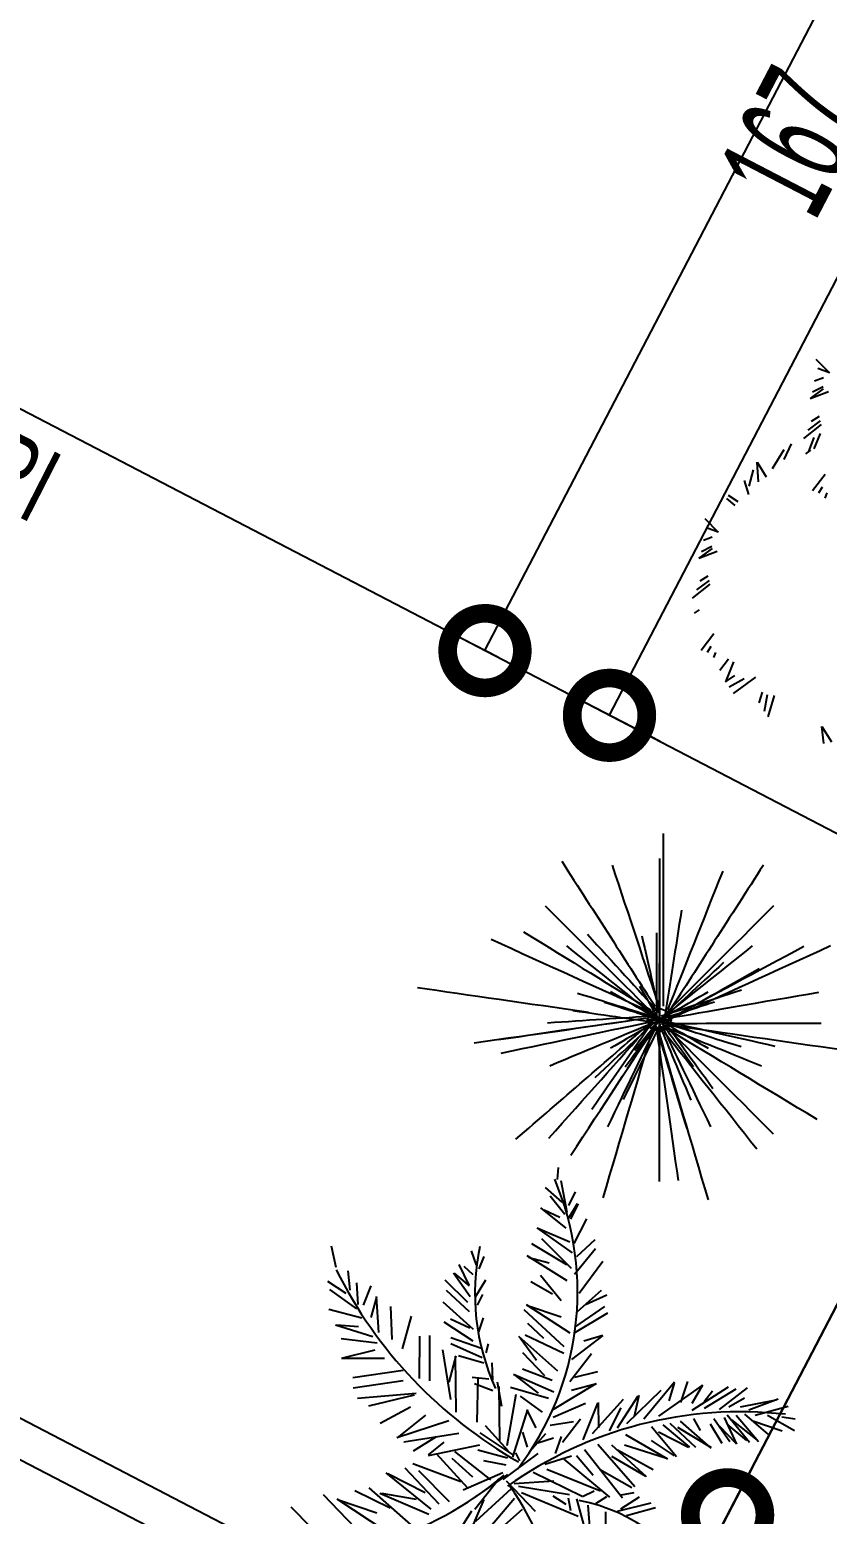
# Model space of a CAD drawing. Extents: x 3907.4 to 3911.57, y -3054.42 to -3053.7.
# Drawn here: x 3907.59683 to 3907.61819, y -3053.99474 to -3053.95494 of the extents above; entities that cross this region are included whole.
import ezdxf

# ---------------------------------------------------------------- set-up
doc = ezdxf.new("R2010")
doc.units = 0
doc.header["$LTSCALE"] = 2
doc.header["$MEASUREMENT"] = 0
doc.linetypes.add('ACAD_ISO03W100', pattern=[30, 12, -18])
doc.layers.get('0').update_dxf_attribs({"linetype": 'CONTINUOUS'})
for name, color, linetype in [('ARAZİ', 7, 'CONTINUOUS'), ('AĞAÇ', 9, 'CONTINUOUS'), ('OLÇÜ', 6, 'CONTINUOUS'), ('TEXT', 11, 'CONTINUOUS'), ('YAKLASMA', 6, 'CONTINUOUS'), ('ÖLÇÜ İZİ', 9, 'CONTINUOUS')]:
    doc.layers.add(name, color=color, linetype=linetype)
doc.styles.add('MAHAL', font='stylu.ttf', dxfattribs={"width": 0.7, "height": 20})
doc.styles.add('ÖLÇÜ', font='stylu.ttf', dxfattribs={"width": 0.5})

msp = doc.modelspace()

# ---------------------------------------------------------------- linework, layer by layer
at = {"color": 0, "linetype": 'ByBlock', "const_width": 0.002}
for points in [[(3907.609137036415, -3053.971361436361, 1), (3907.608906308958, -3053.971805018192, 1)], [(3907.61247239283, -3053.973096309721, 1), (3907.612241665373, -3053.973539891552, 1)], [(3907.615741470053, -3053.994868321954, 1), (3907.615297888222, -3053.994637594498, 1)]]:
    msp.add_lwpolyline(points, format="xyb", close=True, dxfattribs=at)
at = {"layer": 'ARAZİ'}
msp.add_line((3907.510904481319, -3053.947600437074), (3907.612546435779, -3054.000469125491), dxfattribs=at)
at = {"layer": 'ARAZİ', "color": 7}
msp.add_line((3907.739140695352, -3054.067443851288), (3907.510184273352, -3053.948353011288), dxfattribs=at)
at = {"layer": 'ARAZİ', "color": 2}
msp.add_line((3907.612084980866, -3054.001356289154), (3907.621775534034, -3053.982725852248), dxfattribs=at)
at = {"layer": 'AĞAÇ'}
for p, q in [((3907.617887190832, -3053.963767994279), (3907.618247384487, -3053.964132595398)), ((3907.618247384487, -3053.964132595398), (3907.617935242445, -3053.964015985083)), ((3907.618082315079, -3053.964514592062), (3907.617797480597, -3053.964656937133)), ((3907.61808609412, -3053.964267600601), (3907.617851665813, -3053.964357853819)), ((3907.618084217661, -3053.964568639952), (3907.617730103877, -3053.964826909545)), ((3907.617730103877, -3053.964826909545), (3907.618219736199, -3053.964636618331)), ((3907.617969873079, -3053.965306691077), (3907.617756959457, -3053.965439995479)), ((3907.618027257556, -3053.965523116276), (3907.61755271932, -3053.965896566282)), ((3907.61800384029, -3053.965426017201), (3907.617670263162, -3053.965674023671)), ((3907.617039884729, -3053.966461613075), (3907.617234584605, -3053.966037309335)), ((3907.617693688028, -3053.966243678857), (3907.61783866723, -3053.965871722206)), ((3907.617836105269, -3053.966172506321), (3907.618010714938, -3053.965758242594)), ((3907.616309823828, -3053.966526954763), (3907.616557230709, -3053.966920421342)), ((3907.616344556138, -3053.96705420409), (3907.616309823828, -3053.966526954763)), ((3907.61672663686, -3053.966700057878), (3907.617032667376, -3053.966192617676)), ((3907.617736528522, -3053.966213013812), (3907.617605107675, -3053.966306190287)), ((3907.616100348518, -3053.967176246025), (3907.616212131139, -3053.966738979016)), ((3907.618135026131, -3053.966858574256), (3907.617796691934, -3053.967300257876)), ((3907.616085812135, -3053.967401711893), (3907.615972467659, -3053.967021952692)), ((3907.618051656896, -3053.967199741534), (3907.617952986179, -3053.967358451478)), ((3907.615722604539, -3053.967692025438), (3907.615501049085, -3053.967503243244)), ((3907.615802641183, -3053.967597626508), (3907.615540219815, -3053.967428669105)), ((3907.618179537755, -3053.967354034866), (3907.618121254848, -3053.967491963327)), ((3907.614907064425, -3053.968045187972), (3907.615267258079, -3053.96840978909)), ((3907.615267258079, -3053.96840978909), (3907.614955116037, -3053.968293178776)), ((3907.615104091253, -3053.968845833645), (3907.61474997747, -3053.969104103238)), ((3907.61474997747, -3053.969104103238), (3907.615239609791, -3053.968913812024)), ((3907.615102188672, -3053.968791785755), (3907.614817354189, -3053.968934130826)), ((3907.615105967712, -3053.968544794294), (3907.614871539405, -3053.968635047512)), ((3907.615023713883, -3053.969703210894), (3907.614690136755, -3053.969951217363)), ((3907.614989746672, -3053.969583884769), (3907.614776833049, -3053.969717189172)), ((3907.615047131148, -3053.969800309968), (3907.614572592912, -3053.970173759975)), ((3907.614756402114, -3053.970490207505), (3907.614624981267, -3053.970583383979)), ((3907.615154899723, -3053.971135767948), (3907.614816565526, -3053.971577451568)), ((3907.615071530488, -3053.971476935226), (3907.614972859772, -3053.97163564517)), ((3907.615199411347, -3053.971631228559), (3907.61514112844, -3053.971769157019)), ((3907.615544064467, -3053.971812893997), (3907.615315397381, -3053.972117871612)), ((3907.615680268507, -3053.971881127611), (3907.615467912587, -3053.972423056674)), ((3907.615467912587, -3053.972423056674), (3907.615710456677, -3053.972247445196)), ((3907.615960664571, -3053.972340606006), (3907.615564260395, -3053.972565609192)), ((3907.61626846987, -3053.97229558312), (3907.615672051048, -3053.972729942538)), ((3907.616444402341, -3053.972697867257), (3907.616359369576, -3053.972985464991)), ((3907.616580159931, -3053.972766323982), (3907.61649946391, -3053.973215554917)), ((3907.616766084644, -3053.972782210508), (3907.616596258168, -3053.973357884324)), ((3907.618045941279, -3053.973613821671), (3907.618305030056, -3053.974029547423)), ((3907.618099785767, -3053.974077716677), (3907.618045941279, -3053.973613821671))]:
    msp.add_line(p, q, dxfattribs=at)
at = {"layer": 'AĞAÇ', "ltscale": 0.11}
for p, q in [((3907.610965099207, -3053.985761036146), (3907.610987602821, -3053.985441724916)), ((3907.610633308439, -3053.985978475419), (3907.611084175809, -3053.986373008938)), ((3907.611057616376, -3053.985792556133), (3907.6112173875, -3053.986638607131)), ((3907.610765920855, -3053.98619574257), (3907.611164676585, -3053.986692995412)), ((3907.611490456711, -3053.986412133852), (3907.611255517874, -3053.986798497227)), ((3907.611436940969, -3053.986093880182), (3907.611259629236, -3053.9864636977)), ((3907.611517437638, -3053.986413858304), (3907.611308984501, -3053.986824697313)), ((3907.611193373561, -3053.987064163423), (3907.610516759312, -3053.986523877616)), ((3907.610605458413, -3053.986577024101), (3907.6110307869, -3053.986773758051)), ((3907.611741651162, -3053.986817223991), (3907.611397825983, -3053.987474495644)), ((3907.611364547037, -3053.987724801925), (3907.610420873462, -3053.987059108973)), ((3907.610439709236, -3053.987064697329), (3907.611298261756, -3053.987434936391)), ((3907.60489878898, -3053.987538764965), (3907.605029259038, -3053.98811669706)), ((3907.610268468016, -3053.987477434092), (3907.611203408385, -3053.988042121229)), ((3907.611342341532, -3053.98814395796), (3907.610543597956, -3053.987355551908)), ((3907.611984065421, -3053.987622596518), (3907.611423758345, -3053.988309365887)), ((3907.611965496439, -3053.987377233394), (3907.611474255882, -3053.987831746471)), ((3907.608648813815, -3053.987675849978), (3907.608784106501, -3053.988057858905)), ((3907.608986544401, -3053.987826273341), (3907.608857614029, -3053.988153619045)), ((3907.611227014619, -3053.988483265406), (3907.610149502281, -3053.987806391699)), ((3907.610204172518, -3053.987857152881), (3907.6107383828, -3053.988000293201)), ((3907.612177746619, -3053.987963932143), (3907.611544354367, -3053.988815099528)), ((3907.605406743292, -3053.988727161499), (3907.605358303233, -3053.988211594133)), ((3907.608620346693, -3053.988903727527), (3907.608179634232, -3053.98827622611)), ((3907.608200918053, -3053.988282114152), (3907.608594444987, -3053.988610525187)), ((3907.608601010117, -3053.988596584778), (3907.608329162973, -3053.988044295042)), ((3907.608455887693, -3053.988087472321), (3907.608697942625, -3053.988311377395)), ((3907.610511574473, -3053.988324647883), (3907.611058107888, -3053.989003166863)), ((3907.604800449656, -3053.988486179912), (3907.605292949709, -3053.988808855549)), ((3907.604860901147, -3053.988713283232), (3907.605578836963, -3053.989233229806)), ((3907.605620771691, -3053.989109847373), (3907.605593305999, -3053.988532590522)), ((3907.605965660935, -3053.988608846479), (3907.60576091204, -3053.989135058566)), ((3907.608566493653, -3053.989062176888), (3907.607956289953, -3053.988465325405)), ((3907.608607372432, -3053.989305939407), (3907.607986395161, -3053.988740779262)), ((3907.609035673211, -3053.988461800759), (3907.608757845007, -3053.988915213472)), ((3907.610246911438, -3053.988493594487), (3907.610834300163, -3053.988823274864)), ((3907.611500272293, -3053.989299149351), (3907.612142307321, -3053.988726269264)), ((3907.606118902353, -3053.98892017457), (3907.605960582147, -3053.989462197813)), ((3907.606106158214, -3053.988896613965), (3907.606172496106, -3053.989865723526)), ((3907.606489672449, -3053.989163095262), (3907.606523135849, -3053.9900554925)), ((3907.608710354282, -3053.989783017461), (3907.607899918311, -3053.989047228557)), ((3907.608959334109, -3053.988842425216), (3907.608809492419, -3053.989127287095)), ((3907.611301080056, -3053.989885230016), (3907.610131356701, -3053.989125320121)), ((3907.610157785854, -3053.989136925139), (3907.611063232831, -3053.989445407293)), ((3907.611425657918, -3053.989721169111), (3907.612232370993, -3053.989169972841)), ((3907.612284161153, -3053.98886378644), (3907.611716528664, -3053.989123843087)), ((3907.604837175366, -3053.989238689215), (3907.605721624604, -3053.989471181656)), ((3907.607046408739, -3053.989430514134), (3907.60680081446, -3053.990305559935)), ((3907.608708462459, -3053.990100598842), (3907.60792845374, -3053.989587338897)), ((3907.60861530949, -3053.98975063511), (3907.608098262891, -3053.989503755712)), ((3907.608976782969, -3053.989467157701), (3907.608847535516, -3053.989847425859)), ((3907.611144435658, -3053.990244885049), (3907.610068758695, -3053.989258873394)), ((3907.611404079435, -3053.989885907705), (3907.612313791913, -3053.989335389121)), ((3907.605020063217, -3053.989662385783), (3907.606017385893, -3053.989967754367)), ((3907.6050521387, -3053.989657970691), (3907.605633470137, -3053.989700557552)), ((3907.607267303016, -3053.991099177736), (3907.607274045339, -3053.989965672607)), ((3907.607531883029, -3053.989945714565), (3907.607532390822, -3053.991163729921)), ((3907.608105882012, -3053.990001384665), (3907.608929606048, -3053.990282020085)), ((3907.610974864525, -3053.990896194172), (3907.609929719888, -3053.989972212577)), ((3907.609966514173, -3053.99000457485), (3907.610397198409, -3053.990604761025)), ((3907.611133028317, -3053.990430299987), (3907.610095615358, -3053.989939181795)), ((3907.610599819834, -3053.990024920387), (3907.610169611609, -3053.989620207677)), ((3907.612176273381, -3053.989942478358), (3907.611338107787, -3053.990586214763)), ((3907.612176941206, -3053.98994145439), (3907.611671988523, -3053.990093309696)), ((3907.605172417886, -3053.990024063084), (3907.606129641209, -3053.990143676157)), ((3907.605217467458, -3053.990543468088), (3907.606079483073, -3053.990331873258)), ((3907.608108590373, -3053.991661149805), (3907.607889896957, -3053.990330373739)), ((3907.608104934047, -3053.99016017118), (3907.608949255598, -3053.99053623203)), ((3907.609110183832, -3053.990166748008), (3907.609045249211, -3053.990409817069)), ((3907.610026193376, -3053.990400620188), (3907.610619625356, -3053.991017390615)), ((3907.606333187373, -3053.990557204326), (3907.605179527307, -3053.990559963778)), ((3907.608242087436, -3053.990485664971), (3907.608051743967, -3053.991198159414)), ((3907.608250769817, -3053.992002142407), (3907.608228815164, -3053.990497469267)), ((3907.608314678144, -3053.990479145378), (3907.608990765261, -3053.99067413049)), ((3907.609202397074, -3053.990675514955), (3907.609220789792, -3053.991141452574)), ((3907.611292515389, -3053.991176509649), (3907.611873787762, -3053.990428044884)), ((3907.606825687426, -3053.990879879967), (3907.605485463822, -3053.991077221189)), ((3907.606834334285, -3053.991158175616), (3907.605494106574, -3053.991355508487)), ((3907.608681570079, -3053.991063817464), (3907.609125744999, -3053.991109070224)), ((3907.608815736947, -3053.992263465674), (3907.608843444568, -3053.991068265149)), ((3907.609347519474, -3053.991184627411), (3907.609460013125, -3053.991841742245)), ((3907.610868495586, -3053.991462278624), (3907.609789751964, -3053.990991493757)), ((3907.609820982845, -3053.99100440869), (3907.610446217207, -3053.991489491237)), ((3907.610818834144, -3053.991152795209), (3907.610027515237, -3053.990848779558)), ((3907.61203930051, -3053.990918061833), (3907.611418037036, -3053.991069160749)), ((3907.61327452708, -3053.992178748153), (3907.6140941709, -3053.991184528437)), ((3907.614449397674, -3053.991182080619), (3907.614259977479, -3053.991739422238)), ((3907.607182508429, -3053.991500515245), (3907.605605753691, -3053.99163447103)), ((3907.605907735942, -3053.991828058996), (3907.607134708348, -3053.991533517397)), ((3907.609229670684, -3053.991427353411), (3907.608743991087, -3053.991244199749)), ((3907.609420492316, -3053.992762063098), (3907.609398240605, -3053.991308912069)), ((3907.609615395705, -3053.992897303975), (3907.609860510353, -3053.991518033092)), ((3907.610723254446, -3053.991636510365), (3907.609705268492, -3053.991341312621)), ((3907.610566605966, -3053.991996157047), (3907.60997171967, -3053.991569760522)), ((3907.611992543446, -3053.991242918917), (3907.610824414368, -3053.99194631765)), ((3907.61200634901, -3053.991243688301), (3907.611338417802, -3053.991417747561)), ((3907.612572653722, -3053.992421481722), (3907.613123704885, -3053.991559468253)), ((3907.612820588088, -3053.992299443871), (3907.613742628101, -3053.991408940152)), ((3907.613144421726, -3053.991553691589), (3907.613016988869, -3053.992119196485)), ((3907.613676656453, -3053.992109247214), (3907.614855881781, -3053.991271952185)), ((3907.614084675796, -3053.991226247537), (3907.613950035704, -3053.991698608299)), ((3907.614844314458, -3053.991277759973), (3907.614562254465, -3053.99176467681)), ((3907.61457373527, -3053.991950229963), (3907.615545738721, -3053.991317685106)), ((3907.615114789941, -3053.991434691628), (3907.614888207457, -3053.991720260546)), ((3907.614903703717, -3053.991890565193), (3907.615751427269, -3053.99137054833)), ((3907.615305219929, -3053.991924107451), (3907.616050255192, -3053.991351894254)), ((3907.606215133789, -3053.992295545649), (3907.607024210837, -3053.991858628466)), ((3907.609768057382, -3053.993207454279), (3907.610167060884, -3053.991932236508)), ((3907.61038899627, -3053.992417507473), (3907.610154913673, -3053.991941940886)), ((3907.611711321211, -3053.991766634852), (3907.610843850468, -3053.992142244005)), ((3907.611653992315, -3053.992745229209), (3907.61204097446, -3053.991758480372)), ((3907.611902237821, -3053.992571672712), (3907.612731751569, -3053.991649643098)), ((3907.612057675968, -3053.991740536448), (3907.612061411087, -3053.992415508561)), ((3907.612355864842, -3053.992502506439), (3907.612668544535, -3053.991886247921)), ((3907.615552848168, -3053.991853585797), (3907.615976560962, -3053.991619343819)), ((3907.61586184721, -3053.991855608067), (3907.616820914954, -3053.991666089099)), ((3907.616871963311, -3053.991652968207), (3907.616087028819, -3053.991942635697)), ((3907.617142207963, -3053.991848688069), (3907.616256748029, -3053.992091154732)), ((3907.606660460393, -3053.992682180522), (3907.608053719058, -3053.992227568923)), ((3907.606678086152, -3053.992686475886), (3907.60744164869, -3053.992078588813)), ((3907.609648505036, -3053.99304567751), (3907.60903852383, -3053.992364373322)), ((3907.61138907449, -3053.992259167914), (3907.610770463246, -3053.992358166573)), ((3907.611581985871, -3053.99218738494), (3907.611097485975, -3053.992812621005)), ((3907.613479299542, -3053.99238618993), (3907.614154380461, -3053.993184089132)), ((3907.613788605616, -3053.992336685201), (3907.614495752191, -3053.99293900107)), ((3907.613974253093, -3053.992296681977), (3907.61466351748, -3053.992935693398)), ((3907.614252719809, -3053.992236674185), (3907.615072428707, -3053.992963384844)), ((3907.614603347427, -3053.99216683022), (3907.614623703696, -3053.992208186381)), ((3907.614623703696, -3053.992208186381), (3907.614786848437, -3053.99248748359)), ((3907.615371860722, -3053.99284168166), (3907.615065928314, -3053.992324432601)), ((3907.615578171476, -3053.992791507596), (3907.615149189572, -3053.992180708487)), ((3907.61574237862, -3053.99282748388), (3907.615310766147, -3053.992382452971)), ((3907.615763200853, -3053.992854550012), (3907.615437832369, -3053.992141374598)), ((3907.616103350369, -3053.9928155567), (3907.615510299423, -3053.992080022227)), ((3907.616037453334, -3053.992759591876), (3907.615512749377, -3053.992321707714)), ((3907.616324411571, -3053.99275371203), (3907.615629756743, -3053.992206107835)), ((3907.616350671574, -3053.992796562046), (3907.61574713842, -3053.992091869872)), ((3907.616609395182, -3053.992592154896), (3907.615984283545, -3053.992052201315)), ((3907.616983195315, -3053.992507075933), (3907.616193832454, -3053.992238146724)), ((3907.617310348372, -3053.992503991525), (3907.616591803527, -3053.992087096503)), ((3907.617332846999, -3053.992184682737), (3907.616972652354, -3053.992130801247)), ((3907.606845187725, -3053.992796747493), (3907.608319561182, -3053.992559068377)), ((3907.607102491365, -3053.993038362661), (3907.607725139726, -3053.992654534505)), ((3907.609805241575, -3053.993164838531), (3907.608895700471, -3053.992552451081)), ((3907.61015926672, -3053.992941560522), (3907.610038057538, -3053.99253887008)), ((3907.610223106522, -3053.993057312545), (3907.610651095599, -3053.992571806677)), ((3907.610861140078, -3053.992698826954), (3907.610438040444, -3053.992830025731)), ((3907.610910184228, -3053.993111345211), (3907.611067445894, -3053.992648655331)), ((3907.61278791338, -3053.992598078757), (3907.613906752247, -3053.993254610783)), ((3907.61409634768, -3053.993173585022), (3907.613486211186, -3053.992758420212)), ((3907.614469892535, -3053.992951044793), (3907.61366589425, -3053.992534610642)), ((3907.615090236867, -3053.992955107056), (3907.614186170669, -3053.992413887308)), ((3907.60751254193, -3053.993161780851), (3907.608884217198, -3053.992871910287)), ((3907.607512893334, -3053.993146042585), (3907.607925898663, -3053.992807397878)), ((3907.608558359623, -3053.994038600341), (3907.607719218756, -3053.993115971682)), ((3907.608203685111, -3053.993057308469), (3907.609167408803, -3053.993815873785)), ((3907.609623765992, -3053.993234531113), (3907.608829964959, -3053.993016692641)), ((3907.609510183241, -3053.993800845738), (3907.610443239317, -3053.993106002693)), ((3907.609951120592, -3053.993300872534), (3907.609849347509, -3053.993094108447)), ((3907.610622605447, -3053.993390701611), (3907.611340265059, -3053.993174877256)), ((3907.611916153788, -3053.993695009448), (3907.611476382643, -3053.993166579638)), ((3907.612705632382, -3053.994308165492), (3907.611683297488, -3053.993013356464)), ((3907.612044719309, -3053.992861140762), (3907.613037135014, -3053.99399087653)), ((3907.613347667385, -3053.993735285405), (3907.612415396188, -3053.992884179954)), ((3907.613317696344, -3053.993711560267), (3907.612421289948, -3053.99318590233)), ((3907.613528026855, -3053.993550014642), (3907.612569637228, -3053.993016201784)), ((3907.613855600527, -3053.993234078491), (3907.612756527528, -3053.992885536344)), ((3907.607793586239, -3053.994466411736), (3907.606882587347, -3053.993502083898)), ((3907.60709275421, -3053.993371894705), (3907.608377096853, -3053.993861291303)), ((3907.608072052931, -3053.994406403944), (3907.607252958073, -3053.993576639291)), ((3907.608694038698, -3053.9937406407), (3907.608140785085, -3053.993242386297)), ((3907.60959167078, -3053.993422699159), (3907.608994944147, -3053.993305443027)), ((3907.610681072802, -3053.993532352618), (3907.612119699952, -3053.994108537618)), ((3907.611135931107, -3053.993257097502), (3907.612355622888, -3053.994274963812)), ((3907.612951349678, -3053.99402723872), (3907.612093489602, -3053.993540635039)), ((3907.607576491206, -3053.994598952653), (3907.60637715567, -3053.993622442501)), ((3907.606416470732, -3053.993646756774), (3907.607421528117, -3053.994157609292)), ((3907.609503342396, -3053.993627525957), (3907.608437820148, -3053.99409310684)), ((3907.609621182874, -3053.993667677524), (3907.608688361565, -3053.994323138936)), ((3907.609392103889, -3053.993800067446), (3907.608749652451, -3053.994607067916)), ((3907.609588668906, -3053.993840735432), (3907.610363165707, -3053.994657004692)), ((3907.609800787879, -3053.993913003164), (3907.610863965883, -3053.993841195412)), ((3907.609918330443, -3053.993985666828), (3907.611286944014, -3053.994211020611)), ((3907.610309781907, -3053.99361236742), (3907.611624444356, -3053.994249570126)), ((3907.605749036633, -3053.995318659324), (3907.604694636084, -3053.994219433632)), ((3907.605054519614, -3053.994324833767), (3907.606388316118, -3053.99520948738)), ((3907.605101757628, -3053.994351899792), (3907.606123288722, -3053.994699934898)), ((3907.605537515689, -3053.994098737076), (3907.60648081241, -3053.994562629756)), ((3907.605911201139, -3053.994031593909), (3907.60703837575, -3053.995017940234)), ((3907.606209099824, -3053.99416750412), (3907.607513893201, -3053.994732505926)), ((3907.606250490749, -3053.994173218208), (3907.607180079426, -3053.994334461473)), ((3907.608989185971, -3053.994340267409), (3907.608487792118, -3053.995511755938)), ((3907.608720506038, -3053.995588424463), (3907.609814666686, -3053.994303159674)), ((3907.608775805645, -3053.994921180381), (3907.609730645364, -3053.994045839064)), ((3907.609999751363, -3053.994151083108), (3907.611520408488, -3053.99478963284)), ((3907.611199486147, -3053.994474452945), (3907.610851617814, -3053.994249854417)), ((3907.611250618089, -3053.994300501299), (3907.611308854051, -3053.994636614603)), ((3907.611474229357, -3053.994319181546), (3907.611718485297, -3053.995207461537)), ((3907.611638073924, -3053.99425999361), (3907.611948752759, -3053.99410707179)), ((3907.611989726296, -3053.994451681972), (3907.612283403876, -3053.994264220118)), ((3907.61315148553, -3053.994276809907), (3907.61265327847, -3053.994599385757)), ((3907.613006781276, -3053.994165641753), (3907.612670850641, -3053.994223706519)), ((3907.604902540259, -3053.995632578993), (3907.60382747235, -3053.994543515785)), ((3907.608657683339, -3053.994657556371), (3907.607908973243, -3053.995848037112)), ((3907.609003273167, -3053.995513245828), (3907.610026760381, -3053.99460411494)), ((3907.611774360611, -3053.994493321189), (3907.611870750782, -3053.995647496978)), ((3907.612246573824, -3053.994668575645), (3907.612241966673, -3053.995443318339)), ((3907.613461227865, -3053.994435478736), (3907.612564989935, -3053.994662050583)), ((3907.613589525151, -3053.994565452383), (3907.612813848064, -3053.994775590324))]:
    msp.add_line(p, q, dxfattribs=at)
for centre, radius, start, end in [((3907.603716077209, -3053.988782655571), 0.00778649265535209, 322.5725461958405, 22.90861962524817), ((3907.614879841937, -3053.988820846011), 0.006128450478477903, 168.1362046502053, 204.5210194184618), ((3907.615920784684, -3053.982756505803), 0.01216089066489121, 206.5046703563819, 240.4488366489103), ((3907.61586879017, -3054.002753138039), 0.01076290751470123, 83.60053207977502, 125.4435914716125), ((3907.603458427959, -3053.986430529897), 0.009471520430281141, 263.788425458752, 309.9425189262446), ((3907.601960478265, -3053.999327306589), 0.009394352003358811, 347.5030414266026, 34.82409241386544), ((3907.610616858664, -3053.999066778092), 0.004791974564693866, 26.33388471672891, 78.8211907649693)]:
    msp.add_arc(centre, radius, start, end, dxfattribs=at)
at = {"layer": 'AĞAÇ', "extrusion": (-0.9999999999999999, 0, 0)}
for centre, major_axis, ratio, start_param, end_param in [((3907.613793026692, -3053.977242979237, 0.003740043037768648), (0, 0.006906802404758727), 0.5000000000000079, 1.461387842806653, 2.165610410267319), ((3907.613684808046, -3053.980052655977, 0.004921622624848622), (0, 0.001462955680155943), 0.5000000000000021, 1.837123850839248, 2.938698074178724)]:
    msp.add_ellipse(centre, major_axis=major_axis, ratio=ratio, start_param=start_param, end_param=end_param, dxfattribs=at)
at = {"layer": 'AĞAÇ', "extrusion": (-0.841253532831181, -0.5406408174555978, -9.860761315262648e-32)}
msp.add_ellipse((3907.611483384341, -3053.977862306577, 0.003740043037768648), major_axis=(0.003734099298113131, -0.005810371923570307), ratio=0.4999999999999963, start_param=4.602980496396446, end_param=5.307203063857104, dxfattribs=at)
at = {"layer": 'AĞAÇ', "extrusion": (-1, 0, 0)}
for centre, major_axis, ratio, start_param, end_param in [((3907.613692823126, -3053.977898436058, 0.002679485731127948), (0, 0.004271890500033682), 0.4999999999999885, 1.39635302271708, 2.475279115979882), ((3907.613692823126, -3053.978491096197, 0.003306260407672677), (0, 0.003500798692481418), 0.5000000000000066, 1.516849973508, 2.509574619965996), ((3907.613614063103, -3053.978965305462, 0.003871850912585635), (0, -0.002809425994409194), 0.5000000000000021, -1.504776812725869, -0.5175135617410569), ((3907.613692823126, -3053.979065431596, 0.004868695016962389), (0, 0.002491791351718267), 0.4999999999999984, 1.924576018395239, 2.863626841919876), ((3907.613692823126, -3053.983952397459, 0.004505282663572301), (0, 0.002519764993262271), 0.4999999999999997, 0.2844753993467102, 1.181910297679357)]:
    msp.add_ellipse(centre, major_axis=major_axis, ratio=ratio, start_param=start_param, end_param=end_param, dxfattribs=at)
at = {"layer": 'AĞAÇ', "extrusion": (-0.949361441084128, -0.3141860184391846, 5.916456789157589e-31)}
msp.add_ellipse((3907.612366167323, -3053.977155636692, 0.004721867698193848), major_axis=(-0.002264062456957914, 0.006841213391734959), ratio=0.4999999999999993, start_param=1.597348948856272, end_param=2.191813237894506, dxfattribs=at)
at = {"layer": 'AĞAÇ', "extrusion": (-0.9292079362433757, 0.369557317912021, 2.958228394578794e-31)}
msp.add_ellipse((3907.615459794285, -3053.977315898375, 0.004721867698193848), major_axis=(0.002663074739401922, 0.006695984797818646), ratio=0.5000000000000038, start_param=1.597348948856272, end_param=2.191813237894499, dxfattribs=at)
at = {"layer": 'AĞAÇ', "extrusion": (-0.8412535328311813, 0.5406408174555972, -1.97215226305253e-31)}
msp.add_ellipse((3907.616070855118, -3053.977970654852, 0.003740043037768646), major_axis=(-0.00373409929811312, -0.005810371923570297), ratio=0.4999999999999974, start_param=4.602980496396445, end_param=5.307203063857101, dxfattribs=at)
at = {"layer": 'AĞAÇ', "extrusion": (-0.7071067811865476, -0.7071067811865476, 0)}
msp.add_ellipse((3907.611156313307, -3053.978949092826, 0.002679485731127948), major_axis=(-0.003020682741060217, 0.003020682741060217), ratio=0.4999999999999869, start_param=1.396353022717083, end_param=2.475279115979879, dxfattribs=at)
at = {"layer": 'AĞAÇ', "extrusion": (-0.7071067811865476, 0.7071067811865476, 0)}
msp.add_ellipse((3907.616229332946, -3053.978949092826, 0.002679485731127948), major_axis=(0.003020682741060203, 0.003020682741060203), ratio=0.4999999999999892, start_param=1.396353022717084, end_param=2.475279115979887, dxfattribs=at)
at = {"layer": 'AĞAÇ', "extrusion": (-0.9875580757266765, 0.1572547203330444, 2.958228394578794e-31)}
msp.add_ellipse((3907.614422213693, -3053.977695552195, 0.005404043426142961), major_axis=(-0.001038479785856075, -0.006521642700639316), ratio=0.4999999999999893, start_param=-1.44032722870796, end_param=-0.973236713499861, dxfattribs=at)
at = {"layer": 'AĞAÇ', "extrusion": (-0.5252981766644671, -0.8509182249740488, -9.860761315262648e-31)}
msp.add_ellipse((3907.609893297355, -3053.979021414201, 0.004721867698193848), major_axis=(0.006131819667455803, -0.003785362208040717), ratio=0.499999999999996, start_param=-1.544243704733525, end_param=-0.9497794156953022, dxfattribs=at)
at = {"layer": 'AĞAÇ', "extrusion": (-0.7386790800818973, -0.6740572799468616, 5.916456789157589e-31)}
msp.add_ellipse((3907.611184409944, -3053.978552284333, 0.005404043426142969), major_axis=(-0.004451344024849849, 0.004878093905703905), ratio=0.4999999999999988, start_param=1.701265424881829, end_param=2.168355940089942, dxfattribs=at)
at = {"layer": 'AĞAÇ', "extrusion": (-0.9751545182748007, -0.2215257670977376, 3.944304526105059e-31)}
msp.add_ellipse((3907.612995372138, -3053.978231013275, 0.004446841721220059), major_axis=(0.0007659307474313144, -0.003371620551543817), ratio=0.5000000000000009, start_param=-1.271194567651803, end_param=-0.4108578233287881, dxfattribs=at)
at = {"layer": 'AĞAÇ', "extrusion": (-0.415415013001886, -0.9096319953545184, -9.860761315262648e-32)}
msp.add_ellipse((3907.609875223194, -3053.979632004818, 0.003740043037768649), major_axis=(-0.00628264845296019, 0.002869189410774361), ratio=0.4999999999999984, start_param=1.461387842806656, end_param=2.165610410267317, dxfattribs=at)
at = {"layer": 'AĞAÇ', "extrusion": (-0.6234898018587336, -0.7818314824680297, 3.944304526105059e-31)}
msp.add_ellipse((3907.61135162371, -3053.979618558413, 0.003306260407672677), major_axis=(0.002737034631564938, -0.002182712283122593), ratio=0.4999999999999966, start_param=4.65844262709779, end_param=5.651167273555759, dxfattribs=at)
at = {"layer": 'AĞAÇ', "extrusion": (-0.6234898018587337, 0.7818314824680296, 1.183291357831518e-30)}
msp.add_ellipse((3907.616034022542, -3053.979618558413, 0.003306260407672677), major_axis=(-0.002737034631564942, -0.002182712283122598), ratio=0.4999999999999962, start_param=4.658442627097782, end_param=5.651167273555755, dxfattribs=at)
at = {"layer": 'AĞAÇ', "extrusion": (-0.4742677110384552, 0.880380678040099, -1.577721810442024e-30)}
msp.add_ellipse((3907.617726635805, -3053.979427211028, 0.004721867698193844), major_axis=(-0.006344129668416743, -0.003417630499421431), ratio=0.4999999999999941, start_param=-1.544243704733526, end_param=-0.9497794156953067, dxfattribs=at)
at = {"layer": 'AĞAÇ', "extrusion": (-0.4154150130018864, 0.9096319953545183, 4.930380657631324e-31)}
msp.add_ellipse((3907.617593675189, -3053.979814301556, 0.003740043037768649), major_axis=(-0.006282648452960283, -0.002869189410774406), ratio=0.4999999999999898, start_param=4.602980496396454, end_param=5.307203063857104, dxfattribs=at)
at = {"layer": 'AĞAÇ', "extrusion": (1, 0, 0)}
for centre, major_axis, ratio, start_param, end_param in [((3907.613692823126, -3053.979018807833, 0.004505282663572301), (0, 0.002519764993262198), 0.4999999999999938, 3.426068052936368, 4.323502951269101), ((3907.613692823126, -3053.985072769233, 0.002679485731127947), (0, 0.004271890500033627), 0.4999999999999939, 4.537945676306867, 5.616871769569663)]:
    msp.add_ellipse(centre, major_axis=major_axis, ratio=ratio, start_param=start_param, end_param=end_param, dxfattribs=at)
at = {"layer": 'AĞAÇ', "extrusion": (-0.6794242010368755, 0.7337457018922858, -3.155443620884047e-30)}
msp.add_ellipse((3907.616162654706, -3053.979254297687, 0.004446841721220063), major_axis=(0.002536943675842971, 0.002349125760587009), ratio=0.500000000000003, start_param=1.870398085938015, end_param=2.73073483026104, dxfattribs=at)
at = {"layer": 'AĞAÇ', "extrusion": (-0.4927856978357382, 0.8701507087904626, 2.958228394578794e-31)}
msp.add_ellipse((3907.617110771469, -3053.979692805349, 0.005404043426142964), major_axis=(0.00574630713668521, 0.00325426152472605), ratio=0.5000000000000016, start_param=1.701265424881837, end_param=2.16835594008994, dxfattribs=at)
at = {"layer": 'AĞAÇ', "extrusion": (0.1423148382732849, 0.9898214418809326, -3.697785493223493e-32)}
for centre in [(3907.611048101371, -3053.98117530004, 0.003740043037768649), (3907.617878002293, -3053.982188574547, 0.003740043037768649)]:
    msp.add_ellipse(centre, major_axis=(-0.006836501115065108, 0.0009829404672187928), ratio=0.4999999999999986, start_param=4.602980496396448, end_param=5.307203063857106, dxfattribs=at)
at = {"layer": 'AĞAÇ', "extrusion": (-0.2957303172379251, -0.9552714689900227, 4.733165431326071e-30)}
msp.add_ellipse((3907.610525540558, -3053.980462318234, 0.004446841721220059), major_axis=(-0.003302874423274309, 0.001022494790956792), ratio=0.4999999999999992, start_param=1.870398085938014, end_param=2.730734830261029, dxfattribs=at)
at = {"layer": 'AĞAÇ', "extrusion": (0.4999999999999999, 0.8660254037844388, 0)}
msp.add_ellipse((3907.611556516153, -3053.980252205239, 0.004505282663572301), major_axis=(-0.002182180495731797, 0.001259882496631104), ratio=0.4999999999999945, start_param=3.426068052936397, end_param=4.323502951269121, dxfattribs=at)
at = {"layer": 'AĞAÇ', "extrusion": (-0.8660254037844387, -0.5000000000000002, 4.733165431326071e-30)}
msp.add_ellipse((3907.612969408529, -3053.980248641969, 0.004921622624848625), major_axis=(-0.0007314778400779868, 0.001266956783625815), ratio=0.4999999999999983, start_param=1.837123850839297, end_param=2.938698074178735, dxfattribs=at)
at = {"layer": 'AĞAÇ', "extrusion": (0.5000000000000003, -0.8660254037844386, -7.888609052210118e-30)}
msp.add_ellipse((3907.6158291301, -3053.980252205239, 0.004505282663572301), major_axis=(0.002182180495731748, 0.001259882496631077), ratio=0.5, start_param=3.426068052936357, end_param=4.3235029512691, dxfattribs=at)
at = {"layer": 'AĞAÇ', "extrusion": (-0.3090169943749474, 0.9510565162951536, -1.97215226305253e-31)}
msp.add_ellipse((3907.61606543, -3053.980631882752, 0.003871850912585638), major_axis=(0.002671922899031877, 0.0008681603767111839), ratio=0.4999999999999986, start_param=1.636815840863935, end_param=2.624079091848745, dxfattribs=at)
at = {"layer": 'AĞAÇ', "extrusion": (-0.1702300424911701, 0.9854043498145594, -5.423418723394456e-31)}
msp.add_ellipse((3907.617227632685, -3053.980874959125, 0.002679485731127948), major_axis=(0.004209539480664643, 0.0007272041013383526), ratio=0.499999999999994, start_param=1.396353022717073, end_param=2.475279115979882, dxfattribs=at)
at = {"layer": 'AĞAÇ', "extrusion": (-0.1426082992432662, -0.9897792041596665, -1.232595164407831e-30)}
msp.add_ellipse((3907.611187053553, -3053.981204142384, 0.003871850912585638), major_axis=(-0.00278071142489184, 0.0004006474629125211), ratio=0.4999999999999982, start_param=1.636815840863929, end_param=2.624079091848738, dxfattribs=at)
at = {"layer": 'AĞAÇ', "extrusion": (-0.3090169943749471, -0.9510565162951538, 9.860761315262648e-32)}
msp.add_ellipse((3907.611391103679, -3053.980737728662, 0.004868695016962391), major_axis=(0.002369834402299582, -0.0007700058741174704), ratio=0.4999999999999954, start_param=-1.217016635194562, end_param=-0.2779658116699275, dxfattribs=at)
at = {"layer": 'AĞAÇ', "extrusion": (-0.3090169943749471, 0.9510565162951538, -1.281898970984144e-30)}
msp.add_ellipse((3907.615994542573, -3053.980737728662, 0.004868695016962391), major_axis=(-0.002369834402299582, -0.0007700058741174704), ratio=0.4999999999999952, start_param=-1.217016635194562, end_param=-0.2779658116699275, dxfattribs=at)
at = {"layer": 'AĞAÇ', "extrusion": (0.142314838273285, -0.9898214418809328, -1.355854680848614e-31)}
msp.add_ellipse((3907.609479123052, -3053.981990207273, 0.003740043037768649), major_axis=(0.006836501115065114, 0.0009829404672187937), ratio=0.4999999999999977, start_param=4.602980496396448, end_param=5.307203063857105, dxfattribs=at)
at = {"layer": 'AĞAÇ', "extrusion": (0.144557942655436, -0.9894963371408848, -4.930380657631324e-32)}
msp.add_ellipse((3907.609198267723, -3053.982040212869, 0.004721867698193848), major_axis=(-0.007130430307966366, -0.001041702022410645), ratio=0.5000000000000002, start_param=1.597348948856275, end_param=2.191813237894502, dxfattribs=at)
at = {"layer": 'AĞAÇ', "extrusion": (0.2045512613911024, -0.9788558532609941, 3.944304526105059e-31)}
msp.add_ellipse((3907.610181504116, -3053.982219362096, 0.002679485731127948), major_axis=(-0.004181565020447912, -0.0008738205903065375), ratio=0.4999999999999999, start_param=1.396353022717077, end_param=2.47527911597989, dxfattribs=at)
at = {"layer": 'AĞAÇ', "extrusion": (0.06644032917176902, -0.997790400164056, -3.944304526105059e-31)}
msp.add_ellipse((3907.609835492483, -3053.981617864989, 0.005404043426142964), major_axis=(0.006589214993973458, 0.000438759095207943), ratio=0.4999999999999979, start_param=-1.440327228707964, end_param=-0.9732367134998592, dxfattribs=at)
at = {"layer": 'AĞAÇ', "extrusion": (0.3852351161618901, -0.9228184573770373, -2.958228394578794e-31)}
msp.add_ellipse((3907.610929437305, -3053.982639191685, 0.003306260407672677), major_axis=(0.003230601648983315, 0.001348630590957498), ratio=0.499999999999997, start_param=4.658442627097781, end_param=5.651167273555764, dxfattribs=at)
at = {"layer": 'AĞAÇ', "extrusion": (0.8215288154233679, -0.5701669978428056, -1.577721810442024e-30)}
msp.add_ellipse((3907.611391223672, -3053.984583849403, 0.005404043426142964), major_axis=(0.003765272677144337, 0.005425217548373739), ratio=0.499999999999999, start_param=-1.440327228707963, end_param=-0.973236713499859, dxfattribs=at)
at = {"layer": 'AĞAÇ', "extrusion": (0.6794242010368754, -0.7337457018922858, -3.155443620884047e-30)}
msp.add_ellipse((3907.611222991547, -3053.983716907605, 0.004446841721220061), major_axis=(0.002536943675843053, 0.002349125760587084), ratio=0.4999999999999946, start_param=-1.271194567651789, end_param=-0.4108578233288065, dxfattribs=at)
at = {"layer": 'AĞAÇ', "extrusion": (0.900968867902419, -0.4338837391175582, -1.577721810442024e-30)}
msp.add_ellipse((3907.612393555471, -3053.984183559731, 0.003306260407672677), major_axis=(0.001518939626591737, 0.003154110634719337), ratio=0.4999999999999927, start_param=4.658442627097785, end_param=5.651167273555757, dxfattribs=at)
at = {"layer": 'AĞAÇ', "extrusion": (-0.4999999999999998, 0.8660254037844386, -2.366582715663035e-30)}
msp.add_ellipse((3907.611556516153, -3053.982719000052, 0.004505282663572301), major_axis=(-0.002182180495731828, -0.001259882496631121), ratio=0.4999999999999891, start_param=3.426068052936392, end_param=4.32350295126911, dxfattribs=at)
at = {"layer": 'AĞAÇ', "extrusion": (0.8972675738044048, -0.4414871470373253, 1.577721810442024e-30)}
msp.add_ellipse((3907.612650813128, -3053.983781755122, 0.003871850912585635), major_axis=(-0.0012403254670842, -0.002520806845786533), ratio=0.5000000000000083, start_param=1.636815840863917, end_param=2.624079091848763, dxfattribs=at)
at = {"layer": 'AĞAÇ', "extrusion": (0.8090169943749476, -0.587785252292473, 4.930380657631324e-31)}
msp.add_ellipse((3907.612270282275, -3053.983443562154, 0.004868695016962389), major_axis=(-0.001464638208329933, -0.002015901549976612), ratio=0.4999999999999965, start_param=1.92457601839524, end_param=2.863626841919872, dxfattribs=at)
at = {"layer": 'AĞAÇ', "extrusion": (0.7660444431189783, -0.6427876096865386, 1.104405267309417e-29)}
msp.add_ellipse((3907.61277788267, -3053.982588455473, 0.004921622624848622), major_axis=(0.000940369784724815, 0.001120689069312844), ratio=0.4999999999999996, start_param=-1.304468802750546, end_param=-0.2028945794111696, dxfattribs=at)
at = {"layer": 'AĞAÇ', "extrusion": (0.3420201433256684, 0.9396926207859084, -1.97215226305253e-31)}
msp.add_ellipse((3907.615042093855, -3053.981968167559, 0.004921622624848626), major_axis=(-0.001374728657179401, 0.0005003603114060479), ratio=0.500000000000001, start_param=-1.304468802750535, end_param=-0.2028945794111261, dxfattribs=at)
at = {"layer": 'AĞAÇ', "extrusion": (0.8090169943749478, 0.5877852522924727, 2.366582715663035e-30)}
msp.add_ellipse((3907.615115363978, -3053.983443562154, 0.004868695016962389), major_axis=(0.001464638208329944, -0.00201590154997663), ratio=0.4999999999999931, start_param=1.924576018395246, end_param=2.863626841919874, dxfattribs=at)
at = {"layer": 'AĞAÇ', "extrusion": (0.9232111633033733, 0.3842930495754929, 0)}
msp.add_ellipse((3907.614934123251, -3053.984573962057, 0.004446841721220063), major_axis=(0.001328702599928931, -0.003192025133734898), ratio=0.4999999999999992, start_param=1.87039808593801, end_param=2.730734830261051, dxfattribs=at)
at = {"layer": 'AĞAÇ', "extrusion": (-0.4999999999999993, -0.866025403784439, -3.155443620884047e-30)}
msp.add_ellipse((3907.6158291301, -3053.982719000052, 0.004505282663572301), major_axis=(0.002182180495731779, -0.001259882496631091), ratio=0.4999999999999943, start_param=3.426068052936351, end_param=4.32350295126909, dxfattribs=at)
at = {"layer": 'AĞAÇ', "extrusion": (0.9009688679024191, 0.4338837391175581, -3.944304526105059e-31)}
msp.add_ellipse((3907.614992090781, -3053.984183559731, 0.003306260407672677), major_axis=(-0.001518939626591725, 0.003154110634719313), ratio=0.499999999999997, start_param=4.658442627097786, end_param=5.651167273555762, dxfattribs=at)
at = {"layer": 'AĞAÇ', "extrusion": (0.8090169943749475, 0.5877852522924731, 1.97215226305253e-31)}
msp.add_ellipse((3907.61523793484, -3053.983478271918, 0.003871850912585635), major_axis=(0.001651339166920841, -0.002272873373915775), ratio=0.5000000000000023, start_param=1.636815840863919, end_param=2.624079091848742, dxfattribs=at)
at = {"layer": 'AĞAÇ', "extrusion": (0.2957303172379252, 0.9552714689900228, -1.281898970984144e-30)}
msp.add_ellipse((3907.616860105694, -3053.982508887057, 0.004446841721220063), major_axis=(-0.003302874423274334, 0.001022494790956799), ratio=0.4999999999999977, start_param=-1.271194567651793, end_param=-0.4108578233287856, dxfattribs=at)
at = {"layer": 'AĞAÇ', "extrusion": (0.7071067811865475, 0.7071067811865475, 0)}
msp.add_ellipse((3907.616229332946, -3053.984022112465, 0.00267948573112795), major_axis=(-0.003020682741060183, 0.003020682741060183), ratio=0.4999999999999933, start_param=4.537945676306861, end_param=5.616871769569666, dxfattribs=at)
at = {"layer": 'AĞAÇ', "extrusion": (0.2225209339563142, 0.9749279121818236, -2.958228394578794e-30)}
msp.add_ellipse((3907.616612251047, -3053.982151943017, 0.003306260407672675), major_axis=(-0.003413026360229848, 0.0007790009946440272), ratio=0.4999999999999943, start_param=4.658442627097783, end_param=5.651167273555759, dxfattribs=at)
at = {"layer": 'AĞAÇ', "extrusion": (-0.002005609838837105, 0.9999979887625646, 1.232595164407831e-32)}
msp.add_ellipse((3907.618220535887, -3053.981577460903, 0.004721867698193848), major_axis=(-0.007206106479970611, -1.445266712368204e-05), ratio=0.4999999999999924, start_param=-1.544243704733526, end_param=-0.949779415695304, dxfattribs=at)
at = {"layer": 'AĞAÇ', "extrusion": (0.6548607339452849, -0.7557495743542585, 7.888609052210118e-31)}
msp.add_ellipse((3907.61042084291, -3053.984188201323, 0.003740043037768649), major_axis=(0.00521981297754557, 0.004522993691995526), ratio=0.499999999999989, start_param=4.602980496396444, end_param=5.307203063857095, dxfattribs=at)
at = {"layer": 'AĞAÇ', "extrusion": (0.746773794024284, -0.6650781161326662, 7.888609052210118e-31)}
msp.add_ellipse((3907.610606290515, -3053.98479950325, 0.004721867698193848), major_axis=(0.00479263336147389, 0.005381342299347724), ratio=0.4999999999999925, start_param=-1.544243704733518, end_param=-0.9497794156952987, dxfattribs=at)
at = {"layer": 'AĞAÇ', "extrusion": (0.8367951956749036, -0.5475160276150824, 1.97215226305253e-31)}
msp.add_ellipse((3907.611728791926, -3053.984487326412, 0.00267948573112795), major_axis=(0.002338928516985021, 0.003574697446877403), ratio=0.4999999999999958, start_param=4.537945676306857, end_param=5.616871769569669, dxfattribs=at)
at = {"layer": 'AĞAÇ', "extrusion": (0.9594929736144971, -0.2817325568414301, 6.902532920683853e-31)}
msp.add_ellipse((3907.612401393369, -3053.98552813939, 0.003740043037768651), major_axis=(-0.001945871101091266, -0.006627028377509888), ratio=0.4999999999999943, start_param=1.461387842806664, end_param=2.165610410267317, dxfattribs=at)
at = {"layer": 'AĞAÇ', "extrusion": (0.9579893475273423, 0.2868037831412562, -7.888609052210118e-31)}
msp.add_ellipse((3907.614680106194, -3053.985216790816, 0.005404043426142964), major_axis=(-0.001893996763139806, 0.006326376533344265), ratio=0.4999999999999943, start_param=-1.440327228707964, end_param=-0.9732367134998671, dxfattribs=at)
at = {"layer": 'AĞAÇ', "extrusion": (0.9899919683060384, 0.1411237141288997, -2.465190328815662e-31)}
msp.add_ellipse((3907.614231834785, -3053.985982055382, 0.004721867698193844), major_axis=(0.001016954556198845, -0.007134001886100567), ratio=0.4999999999999986, start_param=1.597348948856273, end_param=2.191813237894501, dxfattribs=at)
at = {"layer": 'AĞAÇ', "extrusion": (0.9594929736144975, 0.2817325568414297, -3.3526588471893e-30)}
msp.add_ellipse((3907.614791963651, -3053.985584600603, 0.003740043037768646), major_axis=(-0.001945871101091249, 0.006627028377509843), ratio=0.4999999999999975, start_param=4.602980496396442, end_param=5.307203063857099, dxfattribs=at)
at = {"layer": 'AĞAÇ', "extrusion": (0.3730643615218322, 0.9278054656889598, 7.888609052210118e-31)}
msp.add_ellipse((3907.617225544429, -3053.983040071434, 0.005404043426142962), major_axis=(-0.006127048010286659, 0.002463644954143326), ratio=0.4999999999999903, start_param=-1.440327228707972, end_param=-0.9732367134998691, dxfattribs=at)
at = {"layer": 'AĞAÇ', "extrusion": (0.7846499935879401, 0.6199390192288634, -1.183291357831518e-30)}
msp.add_ellipse((3907.616420407371, -3053.985100696692, 0.004721867698193848), major_axis=(-0.004467355568564555, 0.005654282775408218), ratio=0.4999999999999867, start_param=-1.544243704733524, end_param=-0.9497794156953064, dxfattribs=at)
at = {"layer": 'AĞAÇ', "extrusion": (0.5166513335974293, 0.8561958885044927, 1.380506584136771e-30)}
msp.add_ellipse((3907.61727356954, -3053.983763353569, 0.003740043037768649), major_axis=(-0.005913575821667561, 0.003568408673312646), ratio=0.4999999999999913, start_param=4.60298049639645, end_param=5.307203063857102, dxfattribs=at)
at = {"layer": 'AĞAÇ'}
for points in [[(3907.613468689016, -3053.981261468535), (3907.613692823126, -3053.981168629147), (3907.613692823126, -3053.981485602646, 0.004898080128944304)], [(3907.613692823126, -3053.981168629147), (3907.613916957237, -3053.981261468535), (3907.613692823126, -3053.981485602646, 0.004898080128944304)], [(3907.613375849628, -3053.981485602646), (3907.613468689016, -3053.981261468535), (3907.613692823126, -3053.981485602646, 0.004898080128944304)], [(3907.613468689016, -3053.981709736756), (3907.613375849628, -3053.981485602646), (3907.613692823126, -3053.981485602646, 0.004898080128944304)], [(3907.613692823126, -3053.981802576145), (3907.613468689016, -3053.981709736756), (3907.613692823126, -3053.981485602646, 0.004898080128944304)], [(3907.613916957237, -3053.981261468535), (3907.614009796625, -3053.981485602646), (3907.613692823126, -3053.981485602646, 0.004898080128944304)], [(3907.613916957237, -3053.981709736756), (3907.613692823126, -3053.981802576145), (3907.613692823126, -3053.981485602646, 0.004898080128944304)], [(3907.614009796625, -3053.981485602646), (3907.613916957237, -3053.981709736756), (3907.613692823126, -3053.981485602646, 0.004898080128944304)]]:
    msp.add_3dface(points, dxfattribs=at)
at = {"layer": 'OLÇÜ', "color": 6}
for p, q in [((3907.609021672686, -3053.971583227276), (3907.642938608776, -3053.906376698107)), ((3907.612357029102, -3053.973318100637), (3907.62781576868, -3053.943598117954)), ((3907.609362851742, -3053.971760690306), (3907.608134509024, -3053.971121772363)), ((3907.613709953686, -3053.974021819379), (3907.611469865439, -3053.972856645724)), ((3907.616211861507, -3053.993422212733), (3907.615058224225, -3053.995640121888))]:
    msp.add_line(p, q, dxfattribs=at)
at = {"layer": 'YAKLASMA', "linetype": 'ACAD_ISO03W100', "ltscale": 0.4}
msp.add_line((3907.72697116379, -3054.032934220843), (3907.528189472529, -3053.929538655949), dxfattribs=at)
at = {"layer": 'ÖLÇÜ İZİ', "linetype": 'ACAD_ISO03W100', "ltscale": 0.5}
msp.add_line((3907.623621353685, -3053.979177197599), (3907.612084980866, -3054.001356289154), dxfattribs=at)

# ---------------------------------------------------------------- texts
at = {"layer": 'OLÇÜ', "color": 62, "style": 'ÖLÇÜ', "width": 0.5}
msp.add_text('167', height=0.003, rotation=62.5189697151351, dxfattribs=at).set_placement((3907.61785727449, -3053.960110212687))
at = {"layer": 'TEXT', "style": 'MAHAL', "width": 0.7}
msp.add_text('İNŞAAT YAKLAŞMA SINIRI', height=0.002, rotation=333.0000000692045, dxfattribs=at).set_placement((3907.576045901144, -3053.957562044824))

doc.saveas('drawing.dxf')
